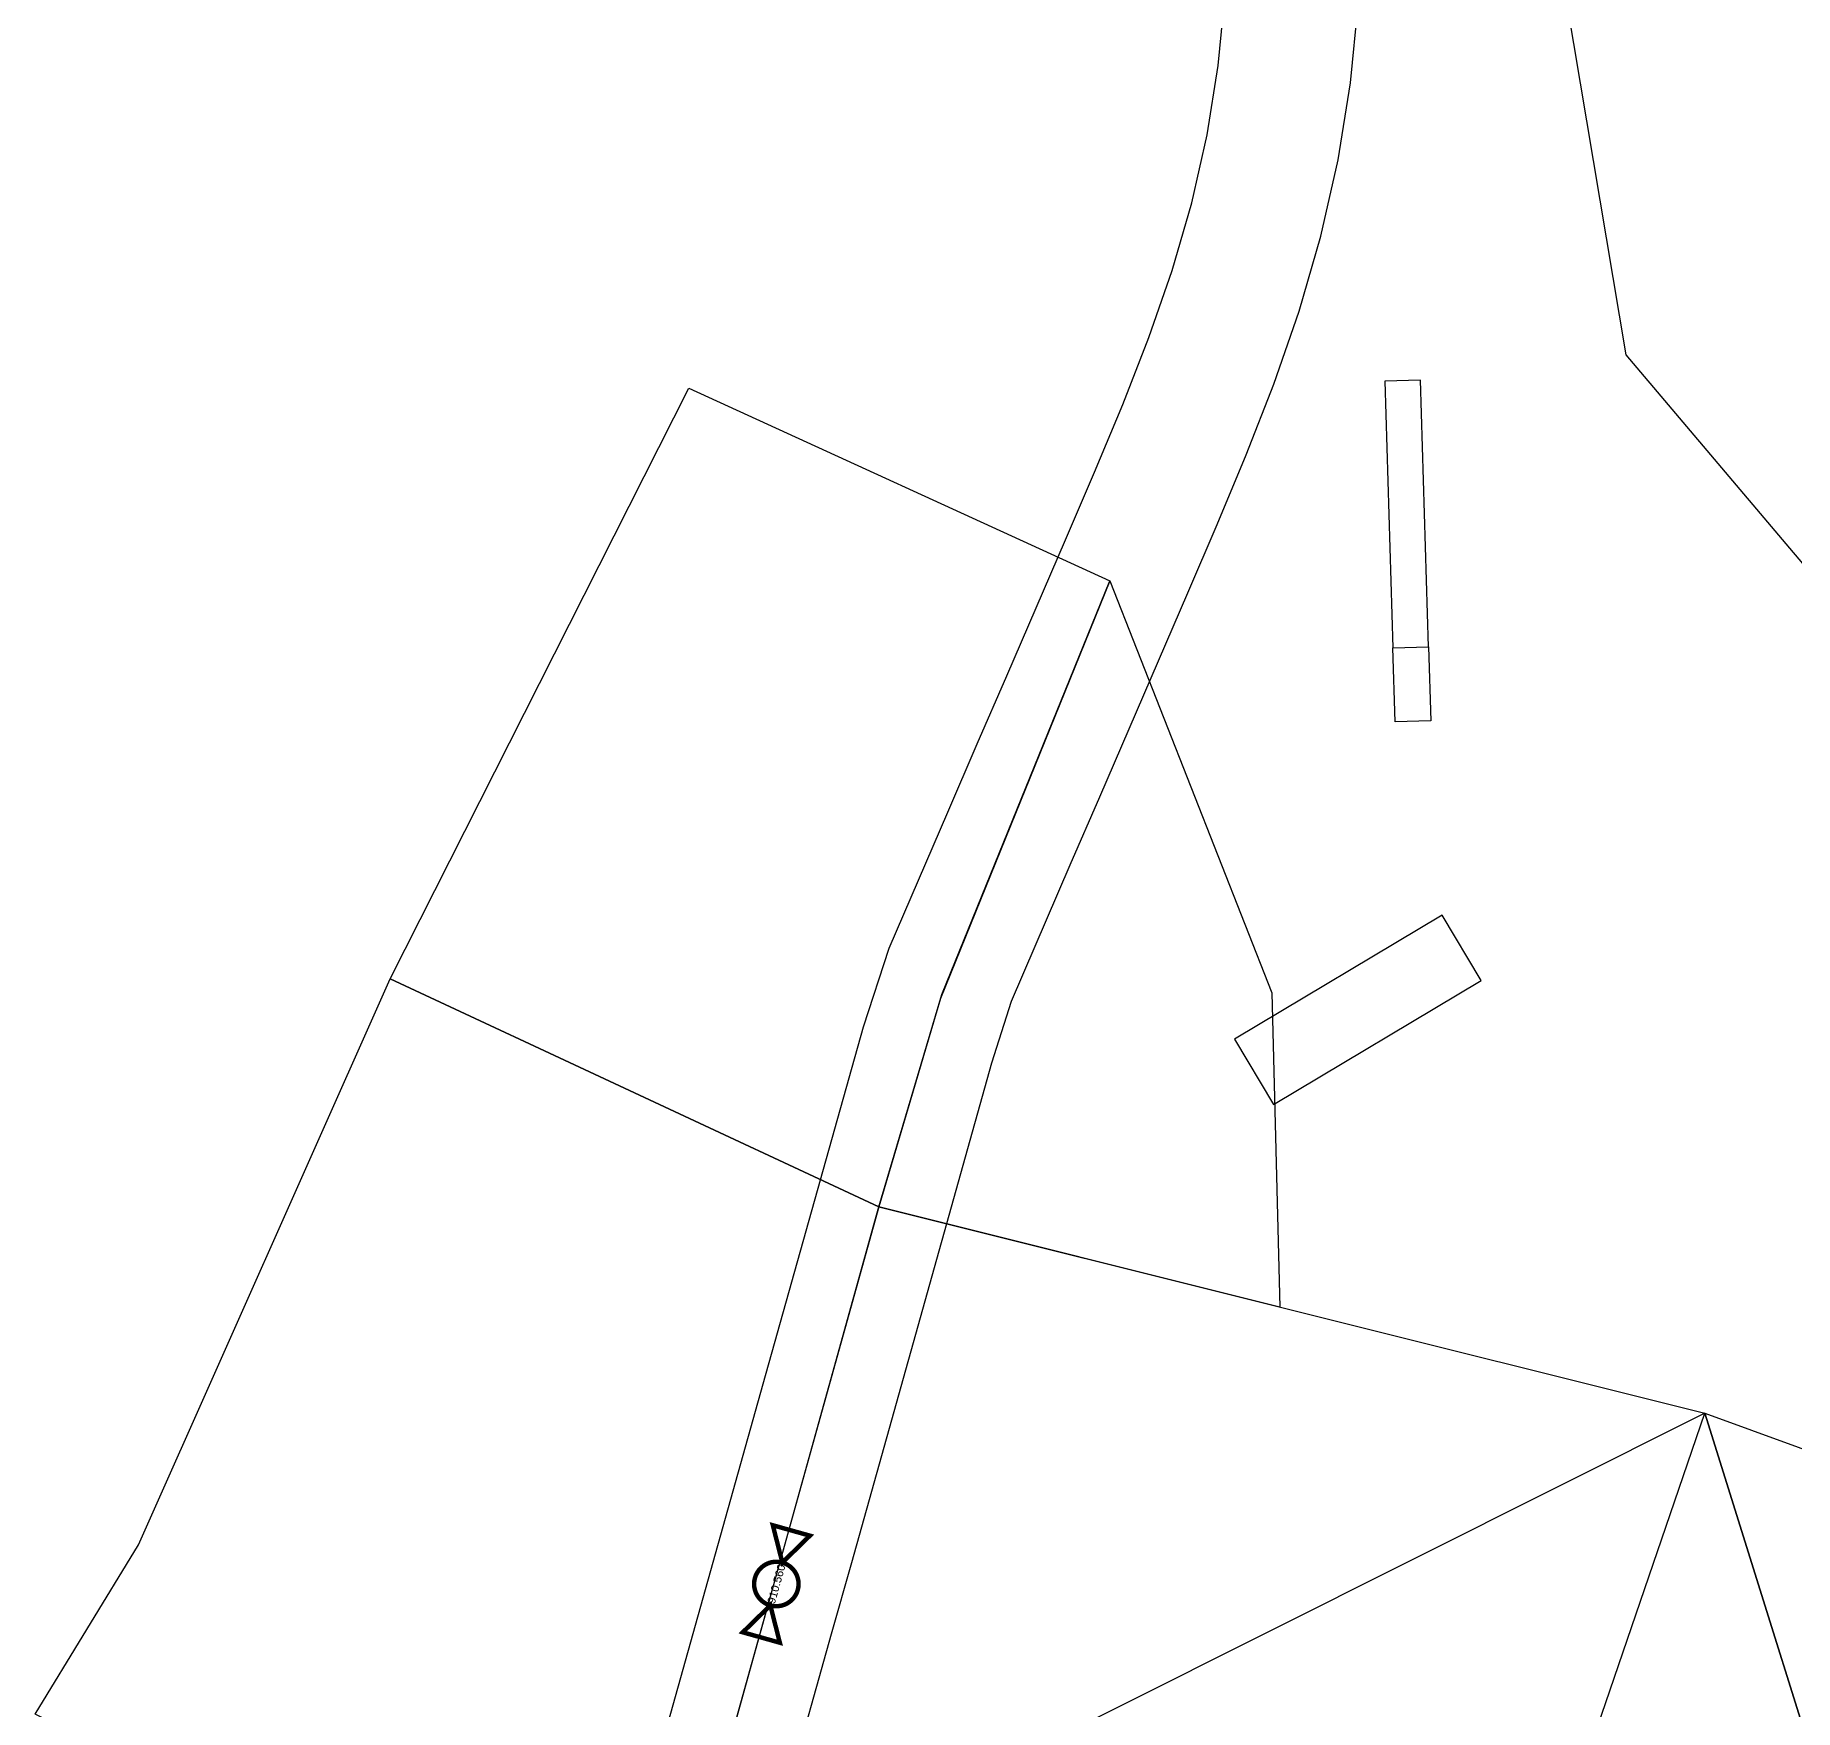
# Model space of a CAD drawing. Header units: metres. Extents: x 670141 to 672337, y 7191728 to 7192607.
# Drawn here: x 670420.2 to 670538.9, y 7191991.1 to 7192104 of the extents above; entities that cross this region are included whole.
import ezdxf
from ezdxf.enums import TextEntityAlignment as Align

# ---------------------------------------------------------------- set-up
doc = ezdxf.new("R2010")
doc.units = ezdxf.units.M
for name, color, linetype in [('D-AREA_CONTR', 150, 'Continuous'), ('G-ESTR_SARJETA', 136, 'Continuous'), ('pt_alto_baixo', 7, 'Continuous')]:
    doc.layers.add(name, color=color, linetype=linetype)
doc.styles.get("Standard").update_dxf_attribs({"font": 'arial.ttf'})

# ---------------------------------------------------------------- blocks, each defined once
blk = doc.blocks.new('20100813-SARJETAS')
at = {"layer": 'G-ESTR_SARJETA', "linetype": 'ByBlock'}
for p, q in [((670500.01, 7192101.98, 913.03), (670500.47, 7192106.68, 913.4)), ((670508.94, 7192100.83, 913.03), (670509.45, 7192106.09, 913.4)), ((670499.27, 7192097.32, 912.69), (670500.01, 7192101.98, 913.03)), ((670508.11, 7192095.62, 912.69), (670508.94, 7192100.83, 913.03)), ((670498.23, 7192092.72, 912.39), (670499.27, 7192097.32, 912.69)), ((670506.94, 7192090.47, 912.39), (670508.11, 7192095.62, 912.69)), ((670496.91, 7192088.17, 912.11), (670498.23, 7192092.72, 912.39)), ((670505.48, 7192085.42, 912.11), (670506.94, 7192090.47, 912.39)), ((670495.33, 7192083.63, 911.86), (670496.91, 7192088.17, 912.11)), ((670503.77, 7192080.5, 911.86), (670505.48, 7192085.42, 912.11)), ((670493.57, 7192079.11, 911.63), (670495.33, 7192083.63, 911.86)), ((670501.91, 7192075.72, 911.63), (670503.77, 7192080.5, 911.86)), ((670491.67, 7192074.56, 911.44), (670493.57, 7192079.11, 911.63)), ((670499.95, 7192071.03, 911.44), (670501.91, 7192075.72, 911.63)), ((670489.7, 7192069.99, 911.28), (670491.67, 7192074.56, 911.44)), ((670497.96, 7192066.42, 911.28), (670499.95, 7192071.03, 911.44)), ((670487.72, 7192065.4, 911.14), (670489.7, 7192069.99, 911.28)), ((670495.98, 7192061.83, 911.14), (670497.96, 7192066.42, 911.28)), ((670485.74, 7192060.81, 911.03), (670487.72, 7192065.4, 911.14)), ((670494, 7192057.24, 911.03), (670495.98, 7192061.83, 911.14)), ((670483.75, 7192056.22, 910.95), (670485.74, 7192060.81, 911.03)), ((670492.02, 7192052.65, 910.95), (670494, 7192057.24, 911.03)), ((670481.77, 7192051.63, 910.9), (670483.75, 7192056.22, 910.95)), ((670490.03, 7192048.06, 910.9), (670492.02, 7192052.65, 910.95)), ((670477.81, 7192042.45, 910.81), (670481.77, 7192051.63, 910.9)), ((670486.07, 7192038.88, 910.81), (670490.03, 7192048.06, 910.9)), ((670476.07, 7192037.13, 910.76), (670477.81, 7192042.45, 910.81)), ((670484.74, 7192034.7, 910.76), (670486.07, 7192038.88, 910.81)), ((670469.31, 7192013.06, 910.53), (670476.07, 7192037.13, 910.76)), ((670477.98, 7192010.63, 910.53), (670484.74, 7192034.7, 910.76)), ((670467.96, 7192008.25, 910.48), (670469.31, 7192013.06, 910.53)), ((670476.63, 7192005.81, 910.48), (670477.98, 7192010.63, 910.53)), ((670466.61, 7192003.43, 910.45), (670467.96, 7192008.25, 910.48)), ((670475.28, 7192001, 910.45), (670476.63, 7192005.81, 910.48)), ((670465.26, 7191998.62, 910.45), (670466.61, 7192003.43, 910.45)), ((670473.92, 7191996.19, 910.45), (670475.28, 7192001, 910.45)), ((670463.91, 7191993.81, 910.48), (670465.26, 7191998.62, 910.45)), ((670472.57, 7191991.37, 910.48), (670473.92, 7191996.19, 910.45)), ((670462.56, 7191988.99, 910.53), (670463.91, 7191993.81, 910.48)), ((670471.22, 7191986.56, 910.53), (670472.57, 7191991.37, 910.48))]:
    blk.add_line(p, q, dxfattribs=at)
blk = doc.blocks.new('alin_perf_baixo')
at = {"const_width": 1}
blk.add_lwpolyline([(-12.5, 4.33013), (-12.5, -4.33013), (-5, 0, -1), (5, 0), (12.5, 4.33013), (12.5, -4.33013), (5, 0, -1), (-5, 0)], format="xyb", close=True, dxfattribs=at)
blk.add_attdef('COTA', text='', height=1.8).set_placement((0, 0), align=Align.MIDDLE_CENTER)

msp = doc.modelspace()

# ---------------------------------------------------------------- linework, layer by layer
at = {"layer": 'D-AREA_CONTR'}
for points in [[(670548.843, 7192112.402), (670523.114, 7192108.711), (670527.523, 7192082.466), (670547.129, 7192059.304), (670559.715, 7192067.235), (670552.231, 7192084.901)], [(670513.67, 7192080.765), (670511.254, 7192080.693), (670511.796, 7192062.701), (670514.212, 7192062.773)], [(670444.147, 7192040.379), (670464.282, 7192080.215), (670492.698, 7192067.235), (670481.282, 7192039.041), (670477.119, 7192024.985)], [(670477.119, 7192024.985), (670481.363, 7192039.33), (670492.698, 7192067.235), (670503.629, 7192039.44), (670504.166, 7192018.232)], [(670511.796, 7192062.701), (670514.212, 7192062.773), (670514.362, 7192057.776), (670511.947, 7192057.703)], [(670501.115, 7192036.299), (670503.75, 7192031.891), (670517.769, 7192040.275), (670515.134, 7192044.682)], [(670420.182, 7191990.761), (670427.163, 7192002.199), (670444.147, 7192040.379), (670477.119, 7192024.985), (670461.763, 7191969.979)], [(670463.595, 7191976.39), (670477.119, 7192024.985), (670532.863, 7192011.067)], [(670463.595, 7191976.39), (670532.803, 7191949.936), (670522.974, 7191982.225), (670532.863, 7192011.067)], [(670532.803, 7191949.936), (670522.974, 7191982.225), (670532.863, 7192011.067), (670543.348, 7191977.481)], [(670532.863, 7192011.067), (670590.023, 7191990.261), (670581.867, 7191962.736), (670543.348, 7191977.481)]]:
    msp.add_lwpolyline(points, close=True, dxfattribs=at)

# ---------------------------------------------------------------- block references
msp.add_blockref('20100813-SARJETAS', (0, 0), dxfattribs=at)
at = {"layer": 'pt_alto_baixo', "xscale": 0.3, "yscale": 0.3, "zscale": 0.3, "rotation": 74.31850207414497}
msp.add_blockref('alin_perf_baixo', (670470.196, 7191999.554), dxfattribs=at).add_auto_attribs({'COTA': '910.560'})

doc.saveas('drawing.dxf')
